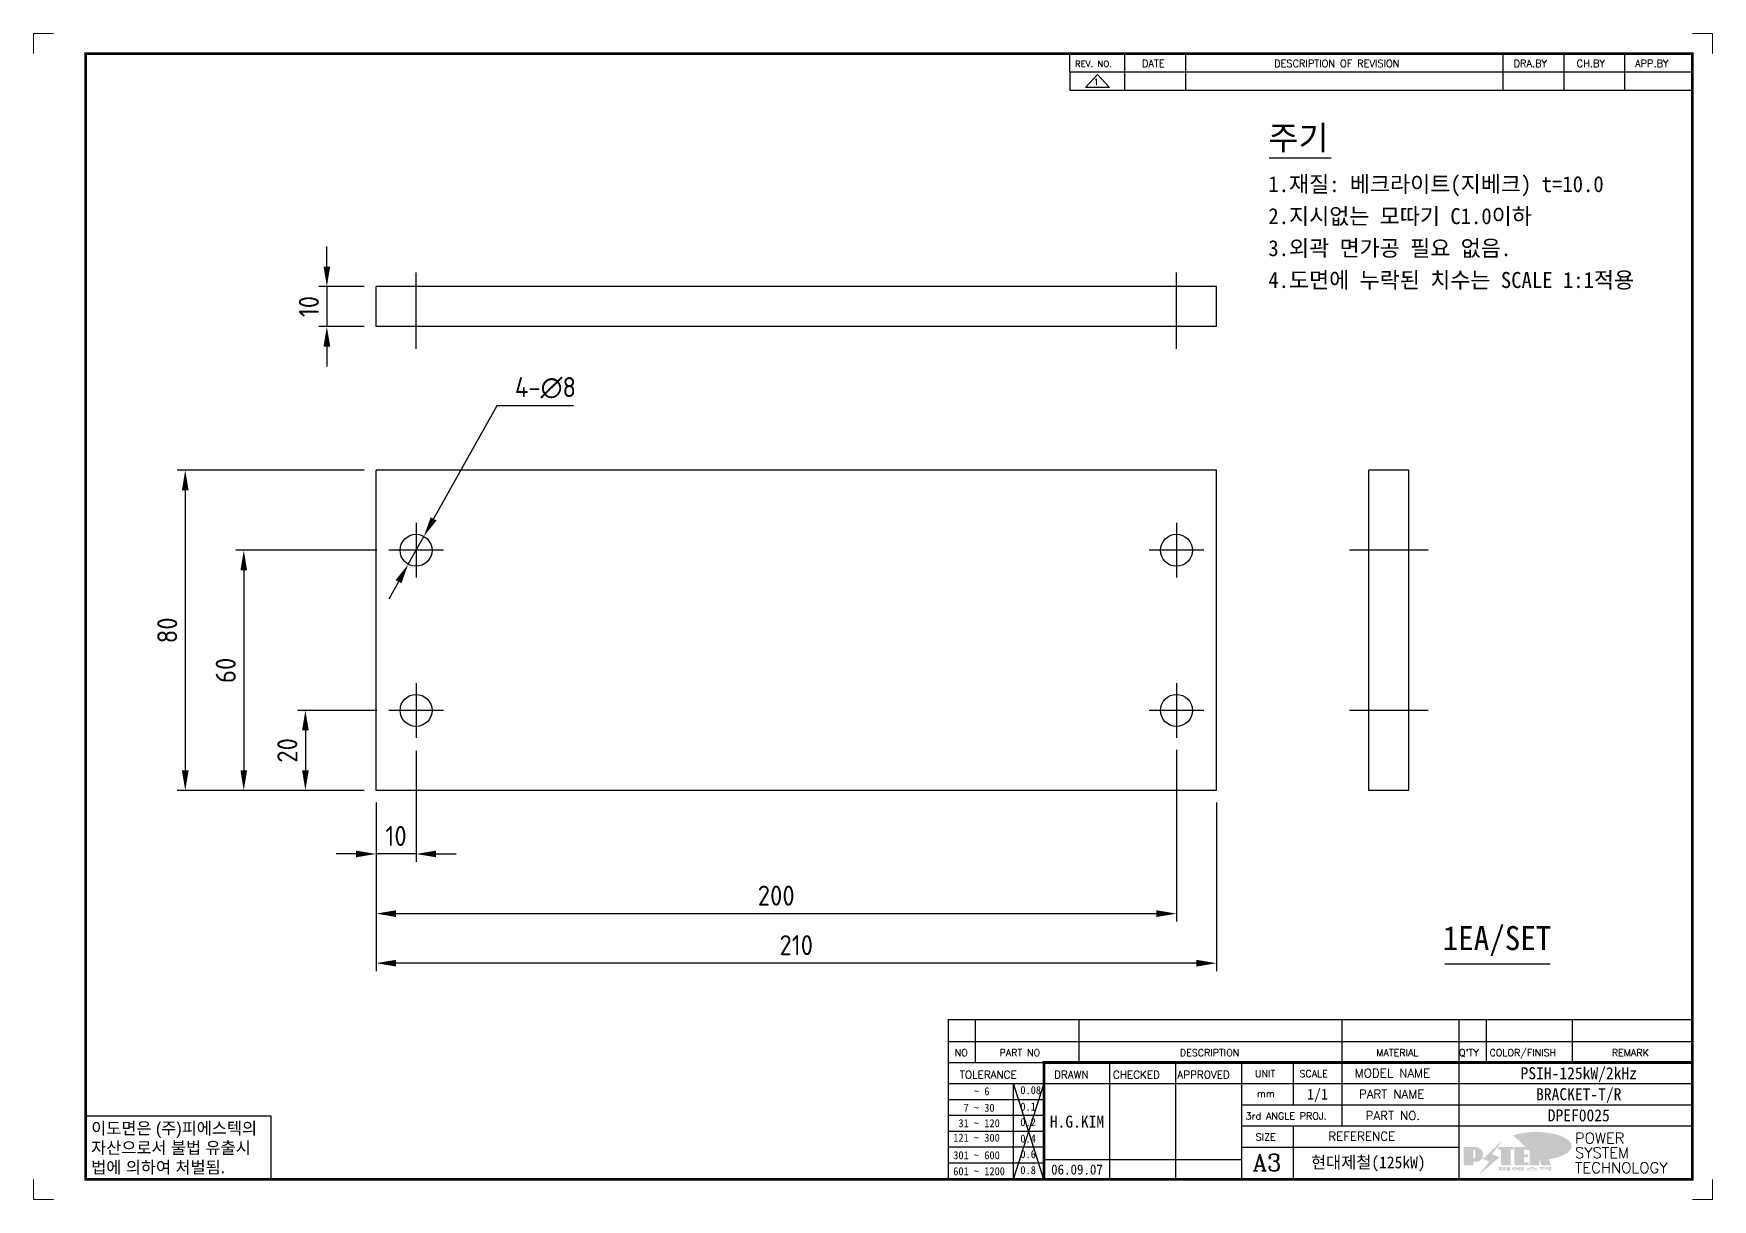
# Model space of a CAD drawing. Header units: millimetres. Extents: x 352 to 10586, y 0 to 3040.
# Drawn here: x 7853.7 to 8273.2, y 0 to 291.3 of the extents above; entities that cross this region are included whole.
import ezdxf
from ezdxf.enums import TextEntityAlignment as Align

# ---------------------------------------------------------------- set-up
doc = ezdxf.new("R2010")
doc.units = ezdxf.units.MM
doc.linetypes.add('CENTER', pattern=[50.8, 31.75, -6.35, 6.35, -6.35])
doc.linetypes.add('CENTER2', pattern=[28.575, 19.05, -3.175, 3.175, -3.175])
doc.layers.add('FORMAT-1', color=7, linetype='Continuous')
doc.layers.add('line', color=3, linetype='Continuous')
doc.styles.add('h1', font='')
doc.styles.add('HAN', font='')
doc.styles.add('RC', font='ROMANC.SHX')
doc.styles.add('ROMANT', font='romant')
doc.styles.add('RT', font='ROMANT.SHX', dxfattribs={"oblique": 15})
doc.styles.get("Standard").update_dxf_attribs({"font": 'ISOCP.SHX', "bigfont": 'WHGTXT.SHX'})
doc.styles.get('h1').set_extended_font_data('New Gulim')
doc.styles.get('HAN').set_extended_font_data('GulimChe')
doc.dimstyles.new('PSTEK-2', dxfattribs={"dimtxt": 5, "dimasz": 5, "dimexe": 2, "dimexo": 3, "dimgap": 2, "dimtad": 1, "dimtoh": 1, "dimrnd": 0.05, "dimdsep": 46, "dimtxsty": 'Standard', "dimcen": 0, "dimclrt": 3, "dimadec": 1, "dimazin": 2, "dimtfac": 1, "dimtmove": 0, "dimatfit": 3, "dimfxl": 0, "dimtolj": 1, "dimtzin": 0, "dimarcsym": 0})

# ---------------------------------------------------------------- blocks, each defined once
blk = doc.blocks.new('t3')
for p, q in [((0, 15.88), (46.25, 15.88)), ((0, 15.88), (0, 0)), ((46.25, 15.88), (46.25, 0)), ((0, 0), (46.25, 0))]:
    blk.add_line(p, q)
at = {"color": 1, "style": 'h1'}
for s, p in [('이도면은 (주)피에스텍의', (1.4, 11.29)), ('자산으로서 불법 유출시', (1.4, 6.41)), ('법에 의하여 처벌됨.', (1.4, 1.52))]:
    blk.add_text(s, height=3, dxfattribs=at).set_placement(p)
blk = doc.blocks.new('new LOGO')
at = {"layer": 'line'}
h = blk.add_hatch(color=1, dxfattribs=at)
h.paths.add_polyline_path([(41.5, 16.4), (54.3, 16.4, 1), (54.3, 82.9), (0, 82.9), (0, -0.1), (41.5, -0.1)])
h.paths.add_polyline_path([(41.5, 27.9), (41.5, 71.9), (43.6, 71.9, -0.414214), (54.6, 60.9), (54.6, 38.9, -0.414214), (43.6, 27.9)], flags=16)
h.paths.add_polyline_path([(214.7, 71.9), (227.5, 71.9), (227.5, 82.9), (159.7, 82.9), (159.7, 71.9), (172.5, 71.9), (172.5, -0.1), (214.7, -0.1)])
h.paths.add_polyline_path([(276, 37.4), (294.8, 37.4), (294.8, 49.1), (276, 49.1), (276, 71.9), (294.8, 71.9), (294.8, 82.9), (234.5, 82.9), (234.5, -0.1), (297, -0.1), (297, 10.9), (276, 10.9)])
h.paths.add_polyline_path([(347.2, 35.2), (359.7, -0.1), (400.5, -0.1), (379.6, 66.8), (399.7, 82.9), (380.6, 82.9), (347.2, 61.6), (347.2, 82.9), (305.5, 82.9), (305.5, -0.1), (347.2, -0.1)])
h = blk.add_hatch(color=250, dxfattribs=at)
h.paths.add_polyline_path([(44.5, 69.4), (46.6, 69.4, -0.129793), (52, 68, 0.221832), (43.6, 71.9), (41.5, 71.9), (41.5, 27.9), (43.6, 27.9, 0.02048), (44.5, 28)], flags=17)
h.paths.add_polyline_path([(44.5, 13.9), (57.3, 13.9, 0.72362), (77.1, 73.9, -0.679777), (54.3, 16.4), (41.5, 16.4), (41.5, -0.1), (3, -0.1), (3, -2.6), (44.5, -2.6)])
h.paths.add_polyline_path([(117.9, 14.2), (71.5, -44.4), (77.1, -39.6), (120.8, 15.6), (92, 28.9), (173.3, 106), (177.5, 111.4), (89.1, 27.6)])
h.paths.add_polyline_path([(162.7, 71.9), (162.7, 69.4), (172.5, 69.4), (172.5, 71.9)], flags=17)
h.paths.add_polyline_path([(217.7, 69.4), (230.5, 69.4), (230.5, 80.4), (227.5, 80.4), (227.5, 71.9), (214.7, 71.9), (214.7, -0.1), (175.5, -0.1), (175.5, -2.6), (217.7, -2.6)])
h.paths.add_polyline_path([(297.8, 46.6), (294.8, 46.6), (294.8, 37.4), (276, 37.4), (276, 10.9), (279, 10.9), (279, 34.9), (297.8, 34.9)])
h.paths.add_polyline_path([(300, 8.4), (297, 8.4), (297, -0.1), (237.5, -0.1), (237.5, -2.6), (300, -2.6)])
h.paths.add_polyline_path([(297.8, 80.4), (294.8, 80.4), (294.8, 71.9), (276, 71.9), (276, 49.1), (279, 49.1), (279, 69.4), (297.8, 69.4)])
h.paths.add_polyline_path([(350.2, 80.4), (347.2, 80.4), (347.2, 61.6), (350.2, 63.5)])
h.paths.add_polyline_path([(350.2, 26.7), (347.2, 35.2), (347.2, -0.1), (308.5, -0.1), (308.5, -2.6), (350.2, -2.6)])
h.paths.add_polyline_path([(402.7, 80.4), (396.5, 80.4), (379.6, 66.8), (400.5, -0.1), (361.8, -0.1), (362.7, -2.6), (403.5, -2.6), (382.6, 64.3)])
blk.add_hatch(color=5, dxfattribs=at).paths.add_polyline_path([(166.3, 35), (131, 49), (180.4, 112.7), (92, 28.9), (120.8, 15.6), (74.4, -43)])
h = blk.add_hatch(color=253, dxfattribs=at)
edge = h.paths.add_edge_path()
edge.add_ellipse((333.9, 86.4), major_axis=(-165.9, 0), ratio=0.39426, start_angle=111.51268, end_angle=334.46902)
edge.add_ellipse((314.1, 81.2), major_axis=(-153.7, 0), ratio=0.40699, start_angle=121.30662, end_angle=327.74369, ccw=False)
edge.add_line((394, 27.8), (394.7, 25.6))
h = blk.add_hatch(color=250, dxfattribs=at)
edge = h.paths.add_edge_path()
edge.add_ellipse((237.8, -17.6), major_axis=(-14.3, 0), ratio=0.526336, start_angle=192.2456, end_angle=269.07481)
edge.add_line((238.1, -10.1), (237.6, -10.1))
edge.add_ellipse((237.8, -17.6), major_axis=(-14.3, 0), ratio=0.526336, start_angle=270.92519, end_angle=449.07481)
edge.add_line((237.6, -25.1), (238.1, -25.1))
edge.add_ellipse((237.8, -17.6), major_axis=(-14.3, 0), ratio=0.526336, start_angle=450.92519, end_angle=527.7544)
edge.add_line((251.7, -19.2), (254.1, -19.2))
edge.add_line((254.1, -19.2), (254.1, -27.1))
edge.add_line((254.1, -27.1), (263.1, -27.1))
edge.add_line((263.1, -27.1), (263.1, -10.1))
edge.add_line((263.1, -10.1), (254.1, -10.1))
edge.add_line((254.1, -10.1), (254.1, -16))
edge.add_line((254.1, -16), (251.7, -16))
h.paths.add_polyline_path([(241, -16.4), (241, -18.7, -1), (234.4, -18.7), (234.4, -16.4, -1)], flags=16)
h.paths.add_polyline_path([(278.2, -10.1), (268.1, -10.1), (268.1, -27.1), (278.2, -27.1)])
h.paths.add_polyline_path([(310.3, -10.1), (310.3, -11.1, -0.157169), (289.3, -17.5), (294, -19.9, 0.128407), (316.3, -15.9, 0.128407), (338.6, -19.9), (343.3, -17.5, -0.157169), (322.2, -11.1), (322.2, -10.1)])
h.paths.add_polyline_path([(342.1, -25.1), (342.1, -22.3), (290.4, -22.3), (290.4, -25.1)])
h.paths.add_polyline_path([(352, -10.1), (352, -16.2, 0.414214), (354, -18.2), (378.7, -18.2), (378.7, -19.6), (390.2, -19.6), (390.2, -10.1), (378.7, -10.1), (378.7, -13.6), (374.7, -13.6), (374.7, -15.1), (378.7, -15.1), (378.7, -16.2), (364.7, -16.2), (364.7, -15.1), (371.2, -15.1), (371.2, -13.6), (364.7, -13.6), (364.7, -12.6), (374.7, -12.6), (374.7, -10.1)])
h.paths.add_polyline_path([(393.8, -10.1), (393.8, -19.6), (405, -19.6), (405, -10.1)])
h.paths.add_polyline_path([(405, -27.1), (405, -20.9), (356.8, -20.9), (356.8, -23), (391.8, -23), (391.8, -27.1)])
h.paths.add_polyline_path([(200.4, -10.1), (200.4, -22.3), (193.2, -22.3), (193.2, -12.6), (196.6, -12.6), (196.6, -10.1), (161, -10.1), (161, -12.6), (164.5, -12.6), (164.5, -22.3), (161, -22.3), (161, -25.1), (200.4, -25.1), (200.4, -27.1), (213.9, -27.1), (213.9, -10.1)])
h.paths.add_polyline_path([(182, -12.6), (175.6, -12.6), (175.6, -22.3), (182, -22.3)], flags=17)
blk = doc.blocks.new('format-3')
at = {"color": 3, "lineweight": 9}
for p, q in [((0, 286.3), (0, 291.3)), ((5, 291.3), (0, 291.3)), ((414.5, 291.3), (419.5, 291.3)), ((419.5, 286.3), (419.5, 291.3)), ((0, 5), (0, 0)), ((419.5, 5), (419.5, 0)), ((5, 0), (0, 0)), ((414.5, 0), (419.5, 0))]:
    blk.add_line(p, q, dxfattribs=at)
at = {"color": 180}
for p, q in [((258.97, 281.75), (258.97, 286.3)), ((272.71, 281.75), (272.71, 286.3)), ((287.94, 281.75), (287.94, 286.3)), ((367.22, 281.75), (367.22, 286.3)), ((382.45, 281.75), (382.45, 286.3)), ((397.61, 281.75), (397.61, 286.3)), ((258.97, 281.75), (414.5, 281.75)), ((228.5, 39.49), (228.5, 5)), ((228.5, 39.49), (414.5, 39.49)), ((235.29, 39.49), (235.29, 34.21)), ((261.24, 34.21), (261.24, 39.49)), ((326.9, 39.49), (326.9, 34.21)), ((356.11, 39.49), (356.11, 34.21)), ((362.93, 39.49), (362.93, 34.21)), ((384.48, 39.49), (384.48, 34.21)), ((228.5, 34.21), (252.48, 34.21)), ((268.96, 5), (268.96, 34.21)), ((285.45, 5), (285.45, 34.21)), ((301.94, 5), (301.94, 34.21)), ((314.72, 34.21), (314.72, 23.65)), ((326.9, 34.21), (326.9, 18.37)), ((356.11, 34.21), (356.11, 5)), ((228.5, 28.93), (252.48, 28.93)), ((244.89, 5.23), (244.89, 28.93)), ((252.48, 28.93), (414.5, 28.93)), ((228.5, 24.98), (252.48, 24.98)), ((228.5, 21.03), (252.48, 21.03)), ((301.94, 23.65), (414.5, 23.65)), ((228.5, 17.08), (252.48, 17.08)), ((301.94, 18.37), (414.5, 18.37)), ((314.72, 18.37), (314.72, 5)), ((228.5, 13.13), (252.48, 13.13)), ((301.94, 13.09), (356.11, 13.09)), ((228.5, 9.18), (252.48, 9.18)), ((252.48, 9.95), (301.94, 9.95))]:
    blk.add_line(p, q, dxfattribs=at)
at = {"const_width": 0.7}
blk.add_lwpolyline([(252.48, 5), (252.48, 34.21), (414.5, 34.21)], dxfattribs=at)
at = {"layer": 'FORMAT-1', "const_width": 0.7}
blk.add_lwpolyline([(13, 5), (13, 286.3), (414.5, 286.3), (414.5, 5)], close=True, dxfattribs=at)
blk.add_blockref('t3', (13, 5))
at = {"xscale": 0.05400000000000027, "yscale": 0.05400000000000027, "zscale": 0.05400000000000027}
blk.add_blockref('new LOGO', (357.35, 8.65), dxfattribs=at)
at = {"color": 2}
for s, height, style, p in [('REV. NO.', 1.56, 'RC', (260.23, 282.95)), ('DATE', 1.788, 'RC', (276.95, 282.94)), ('DESCRIPTION OF REVISION', 1.7875, 'RC', (309.98, 282.94)), ('DRA.BY', 1.788, 'RC', (369.83, 282.94)), ('CH.BY', 1.788, 'RC', (385.59, 282.94)), ('APP.BY', 1.788, 'RC', (400.18, 282.94)), ('COLOR/FINISH', 1.7424, 'RC', (363.8, 35.83)), ('NO', 1.742, 'RC', (230.16, 35.83)), ('PART NO', 1.742, 'RC', (241.36, 35.83)), ('DESCRIPTION', 1.7424, 'RC', (286.43, 35.83)), ('MATERIAL', 1.742, 'RC', (335.52, 35.83)), ("Q'TY", 1.742, 'RC', (356.17, 35.83)), ('REMARK', 1.742, 'RC', (394.37, 35.83)), (' TOLERANCE', 1.9, 'RC', (230.11, 30.22)), ('DRAWN', 1.9, 'RC', (255, 30.22)), ('CHECKED', 1.9, 'RC', (269.71, 30.22)), ('APPROVED', 1.9, 'RC', (285.8, 30.22)), ('UNIT', 1.742, 'RC', (305.19, 30.55)), ('SCALE', 1.742, 'RC', (316.32, 30.55)), ('MODEL NAME', 2.178, 'RC', (330.12, 30.46)), ('    ~ 6', 2, 'HAN', (229.8, 26.03)), ('0.08', 2, 'HAN', (246.57, 26.31)), ('mm', 1.742, 'RC', (305.67, 25.56)), ('PART NAME', 2.178, 'RC', (331.17, 25.24)), ('  7 ~ 30', 2, 'HAN', (229.8, 21.91)), ('0.1', 2, 'HAN', (246.57, 22.2)), ('3rd ANGLE PROJ.', 1.7424, 'RC', (302.87, 19.97)), ('PART NO.', 2.178, 'RC', (332.84, 19.85)), (' 31 ~ 120', 2, 'HAN', (229.8, 18.04)), ('0.2', 2, 'HAN', (246.57, 18.32)), ('REFERENCE', 2.178, 'RC', (323.52, 14.69)), ('121 ~ 300', 2, 'HAN', (229.8, 14.42)), ('0.4', 2, 'HAN', (246.57, 14.2)), ('SIZE', 1.742, 'RC', (305.39, 14.71)), ('301 ~ 600', 2, 'HAN', (229.8, 10.04)), ('0.6', 2, 'HAN', (246.57, 10.32)), ('601 ~ 1200', 2, 'HAN', (229.8, 6.05)), ('0.8', 2, 'HAN', (246.57, 6.33))]:
    blk.add_text(s, height=height, dxfattribs=dict(at, style=style)).set_placement(p)
at = {"style": 'ROMANT'}
for s, p in [('POWER', (385.15, 13.96)), ('SYSTEM', (385.15, 10.31)), ('TECHNOLOGY', (385.15, 6.56))]:
    blk.add_text(s, height=2.7, dxfattribs=at).set_placement(p)
at = {"color": 2, "lineweight": 25, "style": 'RC'}
blk.add_text('A3', height=4.182, dxfattribs=at).set_placement((304.61, 7.14))
at = {"style": 'HAN'}
for tag, height, p in [('MODEL-NAME', 3, (386.1, 31.53)), ('SCALE', 2.7, (320.81, 26.29)), ('PART-NAME', 3, (386.1, 26.29)), ('CH-BY', 3, (277.21, 19.44)), ('PART-NO', 3, (386.1, 21.01)), ('DRA-BY', 3, (260.72, 19.44)), ('APP-BY', 3, (293.7, 19.44)), ('DRA-DATE', 2.5, (260.72, 7.47)), ('CH-DATE', 2.5, (277.21, 7.47)), ('APP-DATE', 2.5, (293.7, 7.47)), ('관련업체', 3, (333.52, 9.26))]:
    blk.add_attdef(tag, text='', height=height, dxfattribs=at).set_placement(p, align=Align.MIDDLE_CENTER)
blk = doc.blocks.new('no3')
at = {"color": 180}
for p, q in [((0, 5.5), (0, 0)), ((0, 5.5), (186, 5.5)), ((6.79, 5.5), (6.79, 0)), ((32.74, 0.11), (32.74, 5.5)), ((98.4, 5.5), (98.4, 0)), ((127.61, 5.5), (127.61, 0)), ((134.43, 5.5), (134.43, 0)), ((155.98, 5.5), (155.98, 0))]:
    blk.add_line(p, q, dxfattribs=at)
at = {"color": 2, "style": 'HAN'}
for tag, p in [('PART-NO', (19.76, 2.75)), ('MATERIAL', (111.38, 2.75)), ("Q'TY", (131.02, 2.75)), ('COLOR/FINISH', (145.2, 2.75)), ('REMARK', (170.76, 2.75))]:
    blk.add_attdef(tag, text='', height=2.9, dxfattribs=at).set_placement(p, align=Align.MIDDLE_CENTER)
blk.add_attdef('DESCRIPTION', text='', height=2.9, dxfattribs=at).set_placement((34.51, 2.75), align=Align.MIDDLE_LEFT)
at = {"color": 2, "style": 'RT', "oblique": 15}
blk.add_attdef('NO', text='', height=1.74, dxfattribs=at).set_placement((3.38, 2.51), align=Align.MIDDLE_CENTER)
blk = doc.blocks.new('re3')
at = {"color": 180}
for p, q in [((0, 0), (0, -4.55)), ((6.87, -0.64), (3.86, -3.91)), ((9.88, -3.91), (3.86, -3.91)), ((6.87, -0.64), (9.88, -3.91)), ((13.74, -4.55), (13.74, 0)), ((28.97, -4.55), (28.97, 0)), ((108.25, -4.55), (108.25, 0)), ((123.49, -4.55), (123.49, 0)), ((138.64, -4.55), (138.64, 0)), ((0, -4.55), (155.53, -4.55))]:
    blk.add_line(p, q, dxfattribs=at)
at = {"color": 2, "style": 'RC', "oblique": 15}
blk.add_attdef('REV.NO', text='', height=1.56, dxfattribs=at).set_placement((6.59, -2.56), align=Align.MIDDLE_CENTER)
blk.add_attdef('-1', text='', height=1.56, dxfattribs=at).set_placement((9.37, -1.66), align=Align.MIDDLE_LEFT)
at = {"color": 2, "style": 'HAN'}
for tag, p in [('REV.-DATE', (21.36, -2.28)), ('DRA.BY', (115.87, -2.28)), ('CH.BY', (131.07, -2.28)), ('APP.BY', (147.09, -2.28))]:
    blk.add_attdef(tag, text='', height=2.5, dxfattribs=at).set_placement(p, align=Align.MIDDLE_CENTER)
blk.add_attdef('DESCRIPTION-OF-REVISION', text='', height=2.5, dxfattribs=at).set_placement((31.61, -2.28), align=Align.MIDDLE_LEFT)
blk = doc.blocks.new('*D499')
at = {"color": 0, "lineweight": -2}
for p, q in [((7939.22, 99.19), (7939.22, 57.03)), ((8149.22, 99.19), (8149.22, 57.03)), ((8144.22, 59.03), (7944.22, 59.03))]:
    blk.add_line(p, q, dxfattribs=at)
at = {"color": 0}
for points in [[(7944.22, 59.86), (7944.22, 58.19), (7939.22, 59.03)], [(8144.22, 59.86), (8144.22, 58.19), (8149.22, 59.03)]]:
    blk.add_solid(points, dxfattribs=at)
at = {"layer": 'Defpoints', "color": 0}
for p in [(7939.22, 102.19), (8149.22, 102.19), (7939.22, 59.03)]:
    blk.add_point(p, dxfattribs=at)
at = {"color": 3, "insert": (8044.22, 63.53), "char_height": 5, "attachment_point": 5}
blk.add_mtext('\\A1;210', dxfattribs=at)
blk = doc.blocks.new('*D500')
at = {"color": 0, "lineweight": -2}
for p, q in [((7936.22, 182.19), (7889.55, 182.19)), ((7891.55, 177.19), (7891.55, 107.19)), ((7936.22, 102.19), (7889.55, 102.19))]:
    blk.add_line(p, q, dxfattribs=at)
at = {"color": 0}
for points in [[(7890.72, 177.19), (7892.38, 177.19), (7891.55, 182.19)], [(7890.72, 107.19), (7892.38, 107.19), (7891.55, 102.19)]]:
    blk.add_solid(points, dxfattribs=at)
at = {"layer": 'Defpoints', "color": 0}
for p in [(7939.22, 182.19), (7891.55, 102.19), (7939.22, 102.19)]:
    blk.add_point(p, dxfattribs=at)
at = {"color": 3, "insert": (7887.05, 142.19), "char_height": 5, "attachment_point": 5, "rotation": 90}
blk.add_mtext('\\A1;80', dxfattribs=at)
blk = doc.blocks.new('*D501')
at = {"color": 0, "lineweight": -2}
for p, q in [((7939.39, 162.19), (7904.17, 162.19)), ((7906.17, 157.19), (7906.17, 107.19)), ((7936.22, 102.19), (7904.17, 102.19))]:
    blk.add_line(p, q, dxfattribs=at)
at = {"color": 0}
for points in [[(7905.34, 157.19), (7907.01, 157.19), (7906.17, 162.19)], [(7905.34, 107.19), (7907.01, 107.19), (7906.17, 102.19)]]:
    blk.add_solid(points, dxfattribs=at)
at = {"layer": 'Defpoints', "color": 0}
for p in [(7942.39, 162.19), (7906.17, 102.19), (7939.22, 102.19)]:
    blk.add_point(p, dxfattribs=at)
at = {"color": 3, "insert": (7901.67, 132.19), "char_height": 5, "attachment_point": 5, "rotation": 90}
blk.add_mtext('\\A1;60', dxfattribs=at)
blk = doc.blocks.new('*D502')
at = {"color": 0, "lineweight": -2}
for p, q in [((7926.93, 233.09), (7926.93, 238.09)), ((7936.22, 228.09), (7924.93, 228.09)), ((7926.93, 228.09), (7926.93, 218.09)), ((7936.22, 218.09), (7924.93, 218.09)), ((7926.93, 213.09), (7926.93, 208.09))]:
    blk.add_line(p, q, dxfattribs=at)
at = {"color": 0}
for points in [[(7926.1, 233.09), (7927.77, 233.09), (7926.93, 228.09)], [(7926.1, 213.09), (7927.77, 213.09), (7926.93, 218.09)]]:
    blk.add_solid(points, dxfattribs=at)
at = {"layer": 'Defpoints', "color": 0}
for p in [(7939.22, 228.09), (7926.93, 218.09), (7939.22, 218.09)]:
    blk.add_point(p, dxfattribs=at)
at = {"color": 3, "insert": (7922.43, 223.09), "char_height": 5, "attachment_point": 5, "rotation": 90}
blk.add_mtext('\\A1;10', dxfattribs=at)
blk = doc.blocks.new('*D614')
at = {"color": 0, "lineweight": -2}
for p, q in [((7949.22, 112.12), (7949.22, 84.32)), ((7939.22, 99.19), (7939.22, 84.32)), ((7934.22, 86.32), (7929.22, 86.32)), ((7949.22, 86.32), (7939.22, 86.32)), ((7954.22, 86.32), (7959.22, 86.32))]:
    blk.add_line(p, q, dxfattribs=at)
at = {"color": 0}
for points in [[(7934.22, 87.15), (7934.22, 85.48), (7939.22, 86.32)], [(7954.22, 87.15), (7954.22, 85.48), (7949.22, 86.32)]]:
    blk.add_solid(points, dxfattribs=at)
at = {"layer": 'Defpoints', "color": 0}
for p in [(7949.22, 115.12), (7939.22, 102.19), (7939.22, 86.32)]:
    blk.add_point(p, dxfattribs=at)
at = {"color": 3, "insert": (7944.22, 90.82), "char_height": 5, "attachment_point": 5}
blk.add_mtext('\\A1;10', dxfattribs=at)
blk = doc.blocks.new('*D503')
at = {"color": 0, "lineweight": -2}
for p, q in [((7939.39, 122.19), (7919.57, 122.19)), ((7921.57, 117.19), (7921.57, 107.19)), ((7936.22, 102.19), (7919.57, 102.19))]:
    blk.add_line(p, q, dxfattribs=at)
at = {"color": 0}
for points in [[(7920.74, 117.19), (7922.4, 117.19), (7921.57, 122.19)], [(7920.74, 107.19), (7922.4, 107.19), (7921.57, 102.19)]]:
    blk.add_solid(points, dxfattribs=at)
at = {"layer": 'Defpoints', "color": 0}
for p in [(7942.39, 122.19), (7921.57, 102.19), (7939.22, 102.19)]:
    blk.add_point(p, dxfattribs=at)
at = {"color": 3, "insert": (7917.07, 112.19), "char_height": 5, "attachment_point": 5, "rotation": 90}
blk.add_mtext('\\A1;20', dxfattribs=at)
blk = doc.blocks.new('*D532')
at = {"color": 0, "lineweight": -2}
for p, q in [((7969.39, 198.3), (7953.61, 170.05)), ((7988.56, 198.3), (7969.39, 198.3)), ((7947.27, 158.7), (7951.17, 165.68)), ((7944.83, 154.33), (7942.39, 149.97))]:
    blk.add_line(p, q, dxfattribs=at)
at = {"color": 0}
for points in [[(7952.88, 170.45), (7954.34, 169.64), (7951.17, 165.68)], [(7944.1, 154.74), (7945.56, 153.93), (7947.27, 158.7)]]:
    blk.add_solid(points, dxfattribs=at)
at = {"layer": 'Defpoints', "color": 0}
for p in [(7951.17, 165.68), (7947.27, 158.7)]:
    blk.add_point(p, dxfattribs=at)
at = {"color": 3, "insert": (7981.56, 202.8), "char_height": 5, "attachment_point": 5}
blk.add_mtext('\\A1;4-∅8', dxfattribs=at)
blk = doc.blocks.new('*D644')
at = {"color": 0, "lineweight": -2}
for p, q in [((8139.22, 112.36), (8139.22, 69.41)), ((7939.22, 99.19), (7939.22, 69.41)), ((7944.22, 71.41), (8134.22, 71.41))]:
    blk.add_line(p, q, dxfattribs=at)
at = {"color": 0}
for points in [[(7944.22, 72.24), (7944.22, 70.57), (7939.22, 71.41)], [(8134.22, 72.24), (8134.22, 70.57), (8139.22, 71.41)]]:
    blk.add_solid(points, dxfattribs=at)
at = {"layer": 'Defpoints', "color": 0}
for p in [(8139.22, 115.36), (7939.22, 102.19), (8139.22, 71.41)]:
    blk.add_point(p, dxfattribs=at)
at = {"color": 3, "insert": (8039.22, 75.91), "char_height": 5, "attachment_point": 5}
blk.add_mtext('\\A1;200', dxfattribs=at)

msp = doc.modelspace()

# ---------------------------------------------------------------- linework, layer by layer
for p, q in [((8162.355, 260.268, 0.001), (8177.917, 260.268, 0.001)), ((8206.323, 58.893, 0.001), (8232.627, 58.893, 0.001)), ((8106.127, 5, 0.001), (8098.538, 28.934, 0.001)), ((8106.127, 28.934, 0.001), (8098.538, 5.234, 0.001))]:
    msp.add_line(p, q)
at = {"color": 1, "linetype": 'CENTER2'}
for p, q in [((7949.22, 212.515, 0.001), (7949.22, 233.228, 0.001)), ((8139.22, 212.515, 0.001), (8139.22, 233.228, 0.001)), ((7949.22, 169.02, 0.001), (7949.22, 155.363, 0.001)), ((8139.22, 169.02, 0.001), (8139.22, 155.363, 0.001)), ((7956.048, 162.192, 0.001), (7942.392, 162.192, 0.001)), ((8146.048, 162.192, 0.001), (8132.392, 162.192, 0.001)), ((7949.22, 129.02, 0.001), (7949.22, 115.363, 0.001)), ((8139.22, 129.02, 0.001), (8139.22, 115.363, 0.001)), ((7956.048, 122.192, 0.001), (7942.392, 122.192, 0.001)), ((8146.048, 122.192, 0.001), (8132.392, 122.192, 0.001))]:
    msp.add_line(p, q, dxfattribs=at)
at = {"color": 2}
for p, q in [((8149.22, 228.093, 0.001), (7939.22, 228.093, 0.001)), ((7939.22, 218.093, 0.001), (7939.22, 228.093, 0.001)), ((8149.22, 218.093, 0.001), (8149.22, 228.093, 0.001)), ((8149.22, 218.093, 0.001), (7939.22, 218.093, 0.001)), ((8149.22, 182.192, 0.001), (7939.22, 182.192, 0.001)), ((7939.22, 102.192, 0.001), (7939.22, 182.192, 0.001)), ((8149.22, 102.192, 0.001), (8149.22, 182.192, 0.001)), ((8187.282, 102.192, 0.001), (8187.282, 182.192, 0.001)), ((8197.282, 182.192, 0.001), (8187.282, 182.192, 0.001)), ((8197.282, 102.192, 0.001), (8197.282, 182.192, 0.001)), ((8149.22, 102.192, 0.001), (7939.22, 102.192, 0.001)), ((8197.282, 102.192, 0.001), (8187.282, 102.192, 0.001))]:
    msp.add_line(p, q, dxfattribs=at)
at = {"color": 1, "linetype": 'CENTER', "ltscale": 3}
for p, q in [((8202.11, 162.192, 0.001), (8182.453, 162.192, 0.001)), ((8202.11, 122.192, 0.001), (8182.453, 122.192, 0.001))]:
    msp.add_line(p, q, dxfattribs=at)
at = {"color": 2}
for centre in [(7949.22, 162.192, 0.001), (8139.22, 162.192, 0.001), (7949.22, 122.192, 0.001), (8139.22, 122.192, 0.001)]:
    msp.add_circle(centre, 4, dxfattribs=at)

# ---------------------------------------------------------------- block references
msp.add_blockref('format-3', (7853.651, 0, 0.001)).add_auto_attribs({'DRA-DATE': '06.09.07', 'DRA-BY': 'H.G.KIM', 'MODEL-NAME': 'PSIH-125kW/2kHz', 'PART-NAME': 'BRACKET-T/R', 'PART-NO': 'DPEF0025', 'SCALE': '1/1', '관련업체': '현대제철(125kW)'})
ref = msp.add_blockref('re3', (8112.617, 281.75, 0.001))
ref.add_attrib('REV.NO', '1', dxfattribs={"color": 2, "height": 1.56, "style": 'RC'}).set_placement((8119.205, 279.193, 0.001), align=Align.MIDDLE_CENTER)
msp.add_blockref('no3', (8082.151, 39.494, 0.001))

# ---------------------------------------------------------------- texts
at = {"color": 3, "style": 'HAN'}
for s, height, p in [('주기', 6, (8162.184, 262.233, 0.001)), ('1.재질: 베크라이트(지베크) t=10.0', 4, (8162.184, 251.688, 0.001)), ('2.지시없는 모따기 C1.0이하', 4, (8162.184, 243.688, 0.001)), ('3.외곽 면가공 필요 없음.', 4, (8162.184, 235.688, 0.001)), ('4.도면에 누락된 치수는 SCALE 1:1적용', 4, (8162.184, 227.729, 0.001)), ('1EA/SET', 6, (8205.76, 62.29, 0.001))]:
    msp.add_text(s, height=height, dxfattribs=at).set_placement(p)

# ---------------------------------------------------------------- dimensions: what is measured, and where the dimension line sits
dim = msp.add_linear_dim(base=(7926.932, 218.093, 0.001), p1=(7939.22, 228.093, 0.001), p2=(7939.22, 218.093, 0.001), angle=90, dimstyle='PSTEK-2')
dim.commit()
dim.dimension.update_dxf_attribs({"geometry": '*D502', "text_midpoint": (7926.932, 223.093, 0.001), "dimtype": 160})
dim = msp.add_diameter_dim_2p(p1=(7947.269, 158.7, 0.001), p2=(7951.171, 165.683, 0.001), text='4-<>', dimstyle='PSTEK-2')
dim.commit()
dim.dimension.update_dxf_attribs({"geometry": '*D532', "text_midpoint": (7981.561, 198.295, 0.001), "dimtype": 163})
for base, p1, picture, middle in [((7891.549, 102.192, 0.001), (7939.22, 182.192, 0.001), '*D500', (7887.049, 142.192, 0.001)), ((7906.173, 102.192, 0.001), (7942.392, 162.192, 0.001), '*D501', (7901.673, 132.192, 0.001)), ((7921.57, 102.192, 0.001), (7942.392, 122.192, 0.001), '*D503', (7917.069, 112.192, 0.001))]:
    dim = msp.add_linear_dim(base=base, p1=p1, p2=(7939.22, 102.192, 0.001), angle=90, dimstyle='PSTEK-2')
    dim.commit()
    dim.dimension.update_dxf_attribs({"geometry": picture, "text_midpoint": middle})
for base, p1, p2, picture, middle in [((7939.22, 86.315, 0.001), (7949.22, 115.123, 0.001), (7939.22, 102.192, 0.001), '*D614', (7944.22, 90.815, 0.001)), ((8139.22, 71.405, 0.001), (7939.22, 102.192, 0.001), (8139.22, 115.363, 0.001), '*D644', (8039.22, 75.906, 0.001)), ((7939.22, 59.026, 0.001), (8149.22, 102.192, 0.001), (7939.22, 102.192, 0.001), '*D499', (8044.22, 63.527, 0.001))]:
    dim = msp.add_linear_dim(base=base, p1=p1, p2=p2, dimstyle='PSTEK-2')
    dim.commit()
    dim.dimension.update_dxf_attribs({"geometry": picture, "text_midpoint": middle})

doc.saveas('drawing.dxf')
